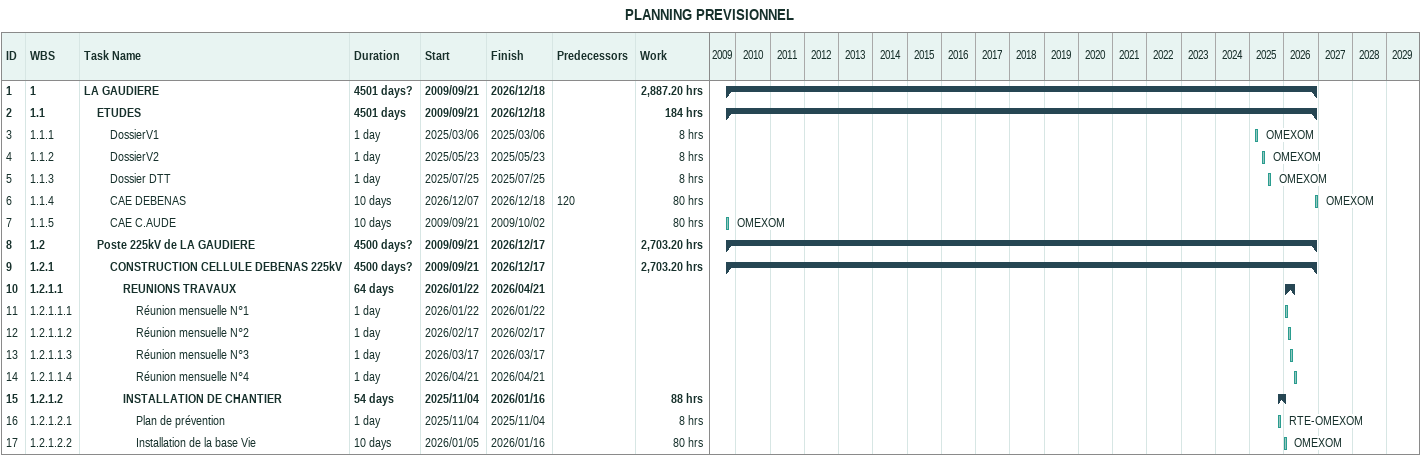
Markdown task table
PLANNING PREVISIONNEL

| ID | WBS | Task | Duration | Start | Finish | Predecessors | Resources | Work (h) |
|---|---|---|---|---|---|---|---|---|
| 1 | 1 | **LA GAUDIERE** | 4501d? | 2009-09-21 | 2026-12-18 |  |  | 2887.20 |
| 2 | 1.1 | **ETUDES** | 4501d | 2009-09-21 | 2026-12-18 |  |  | 184 |
| 3 | 1.1.1 | DossierV1 | 1d | 2025-03-06 | 2025-03-06 |  | OMEXOM | 8 |
| 4 | 1.1.2 | DossierV2 | 1d | 2025-05-23 | 2025-05-23 |  | OMEXOM | 8 |
| 5 | 1.1.3 | Dossier DTT | 1d | 2025-07-25 | 2025-07-25 |  | OMEXOM | 8 |
| 6 | 1.1.4 | CAE DEBENAS | 10d | 2026-12-07 | 2026-12-18 | 120 | OMEXOM | 80 |
| 7 | 1.1.5 | CAE C.AUDE | 10d | 2009-09-21 | 2009-10-02 |  | OMEXOM | 80 |
| 8 | 1.2 | **Poste 225kV de LA GAUDIERE** | 4500d? | 2009-09-21 | 2026-12-17 |  |  | 2703.20 |
| 9 | 1.2.1 | **CONSTRUCTION CELLULE DEBENAS 225kV** | 4500d? | 2009-09-21 | 2026-12-17 |  |  | 2703.20 |
| 10 | 1.2.1.1 | **REUNIONS TRAVAUX** | 64d | 2026-01-22 | 2026-04-21 |  |  |  |
| 11 | 1.2.1.1.1 | Réunion mensuelle N°1 | 1d | 2026-01-22 | 2026-01-22 |  |  |  |
| 12 | 1.2.1.1.2 | Réunion mensuelle N°2 | 1d | 2026-02-17 | 2026-02-17 |  |  |  |
| 13 | 1.2.1.1.3 | Réunion mensuelle N°3 | 1d | 2026-03-17 | 2026-03-17 |  |  |  |
| 14 | 1.2.1.1.4 | Réunion mensuelle N°4 | 1d | 2026-04-21 | 2026-04-21 |  |  |  |
| 15 | 1.2.1.2 | **INSTALLATION DE CHANTIER** | 54d | 2025-11-04 | 2026-01-16 |  |  | 88 |
| 16 | 1.2.1.2.1 | Plan de prévention | 1d | 2025-11-04 | 2025-11-04 |  | RTE-OMEXOM | 8 |
| 17 | 1.2.1.2.2 | Installation de la base Vie | 10d | 2026-01-05 | 2026-01-16 |  | OMEXOM | 80 |
